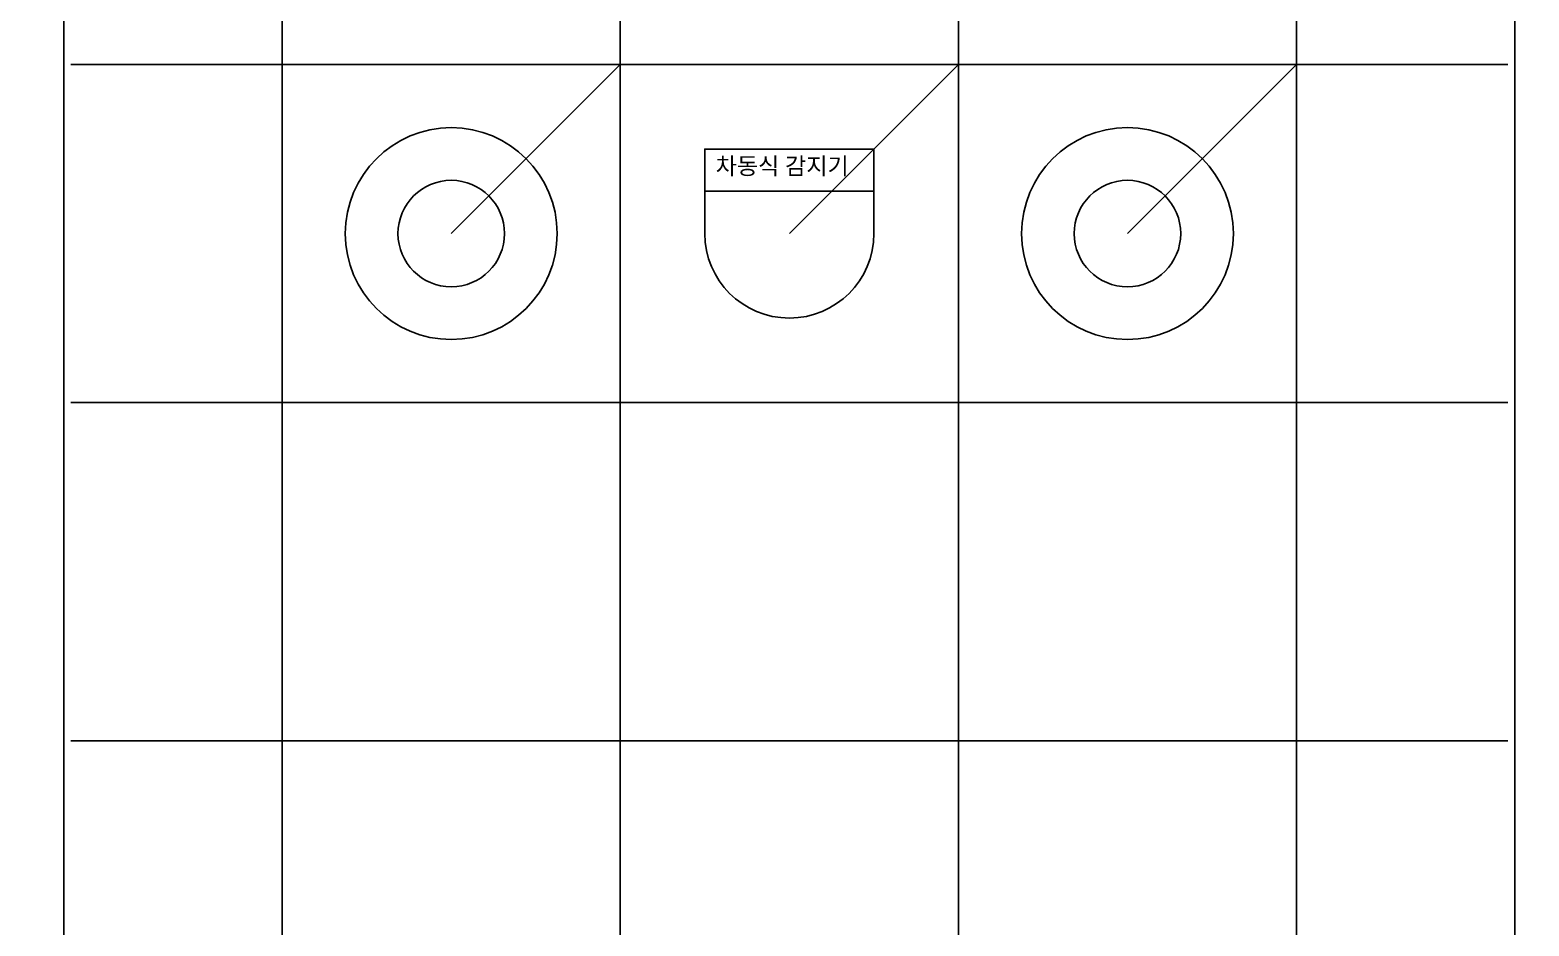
# Model space of a CAD drawing. Header units: millimetres. Extents: x 11242 to 497835, y 4200 to 105100.
# Drawn here: x 105140 to 107800, y 57796 to 59386 of the extents above; entities that cross this region are included whole.
import ezdxf
from ezdxf.xclip import XClip

# ---------------------------------------------------------------- set-up
doc = ezdxf.new("R2010")
doc.units = ezdxf.units.MM
doc.header["$LTSCALE"] = 200
doc.header["$XCLIPFRAME"] = 0
for name, color, linetype in [('# LIGHT - LED', 6, 'Continuous'), ('# 화재탐지설비', 7, 'Continuous'), ('CEIL-7', 7, 'Continuous'), ('CEIL-암면흡음텍스', 251, 'Continuous')]:
    doc.layers.add(name, color=color, linetype=linetype)
doc.layers.add('Defpoint', color=137, linetype='Continuous', plot=False)
doc.styles.add('맑은고딕', font='malgun.ttf')

# ---------------------------------------------------------------- blocks, each defined once
blk = doc.blocks.new('C24')
at = {"layer": '# LIGHT - LED', "linetype": 'Continuous'}
for radius in [125.3, 63]:
    blk.add_circle((-200, -200), radius, dxfattribs=at)
at = {"layer": 'Defpoint'}
blk.add_line((0, 0), (-200, -200), dxfattribs=at)
blk = doc.blocks.new('조명설비')
at = {"layer": '# LIGHT - LED', "xscale": 1.5, "yscale": 1.5, "zscale": 1.5}
for p in [(106187.5, -59475), (107387.5, -59475)]:
    blk.add_blockref('C24', p, dxfattribs=at)
blk = doc.blocks.new('FF1')
at = {"layer": '# 화재탐지설비'}
blk.add_line((-1.5, 0.75), (1.5, 0.75), dxfattribs=at)
blk.add_lwpolyline([(-1.5, 0), (-1.5, 1.5), (1.5, 1.5), (1.5, 0)], dxfattribs=at)
blk.add_arc((0, 0), 1.5, 180, 0, dxfattribs=at)
at = {"layer": 'Defpoint'}
blk.add_line((3, 3), (0, 0), dxfattribs=at)
at = {"layer": 'Defpoint', "insert": (-1.307, 1.35), "char_height": 0.3, "attachment_point": 1, "style": '맑은고딕'}
blk.add_mtext_dynamic_manual_height_columns('차동식 감지기', width=2.67605, gutter_width=12.5, heights=[0], dxfattribs=at)
blk = doc.blocks.new('자동화재탐지설비')
at = {"layer": '# 화재탐지설비', "xscale": 100, "yscale": 100, "zscale": 100}
blk.add_blockref('FF1', (106320.8, -59941.7), dxfattribs=at)
blk = doc.blocks.new('C-6x6_1f')
for p, q in [((-32947, -303023.4), (-32947, -292223.4)), ((-32347, -303023.4), (-32347, -292223.4)), ((-31747, -303023.4), (-31747, -292223.4)), ((-31147, -303023.4), (-31147, -292223.4)), ((-27547, -295823.4), (-34747, -295823.4)), ((-27547, -296423.4), (-34747, -296423.4)), ((-27547, -297023.4), (-34747, -297023.4)), ((-27547, -298823.4), (-34747, -298823.4)), ((-27547, -299423.4), (-34747, -299423.4))]:
    blk.add_line(p, q)

msp = doc.modelspace()

# ---------------------------------------------------------------- block references
msp.add_blockref('조명설비', (0, 118800))

# ---------------------------------------------------------------- next in the draw order: linework, layer by layer
at = {"layer": 'CEIL-7'}
msp.add_lwpolyline([(105200, 61525), (107775, 61525), (107775, 56325), (105200, 56325)], close=True, dxfattribs=at)

# ---------------------------------------------------------------- next in the draw order: block references
msp.add_blockref('자동화재탐지설비', (166.7, 118966.7))
at = {"layer": 'CEIL-암면흡음텍스'}
ref = msp.add_blockref('C-6x6_1f', (141372, 357703.4), dxfattribs=at)
XClip(ref).set_block_clipping_path([(-28736.9791238231, -293578.4499312702), (-28736.9791238231, -300968.4499312709), (-28371.9791048045, -300968.4499304558), (-28372.4860482094, -301378.4499304554), (-33546.9791048046, -301378.4499304552), (-33546.9791048045, -292823.4499304557), (-28586.9791474469, -292823.4499301296), (-28586.9791474469, -293028.4499301291), (-29146.9791048045, -293028.4499304551), (-29146.9791048045, -293578.4499304551)])
ref = msp.add_blockref('C-6x6_1f', (135872, 355148.4), dxfattribs=at)
XClip(ref).set_block_clipping_path([(-33321.9791048046, -298823.4499304557), (-30771.9791048046, -293623.4499304559)])
ref = msp.add_blockref('C-6x6_1f', (138534.5, 355148.4), dxfattribs=at)
XClip(ref).set_block_clipping_path([(-33321.9791048046, -298823.4499304557), (-30771.9791048046, -293623.4499304559)])

doc.saveas('drawing.dxf')
